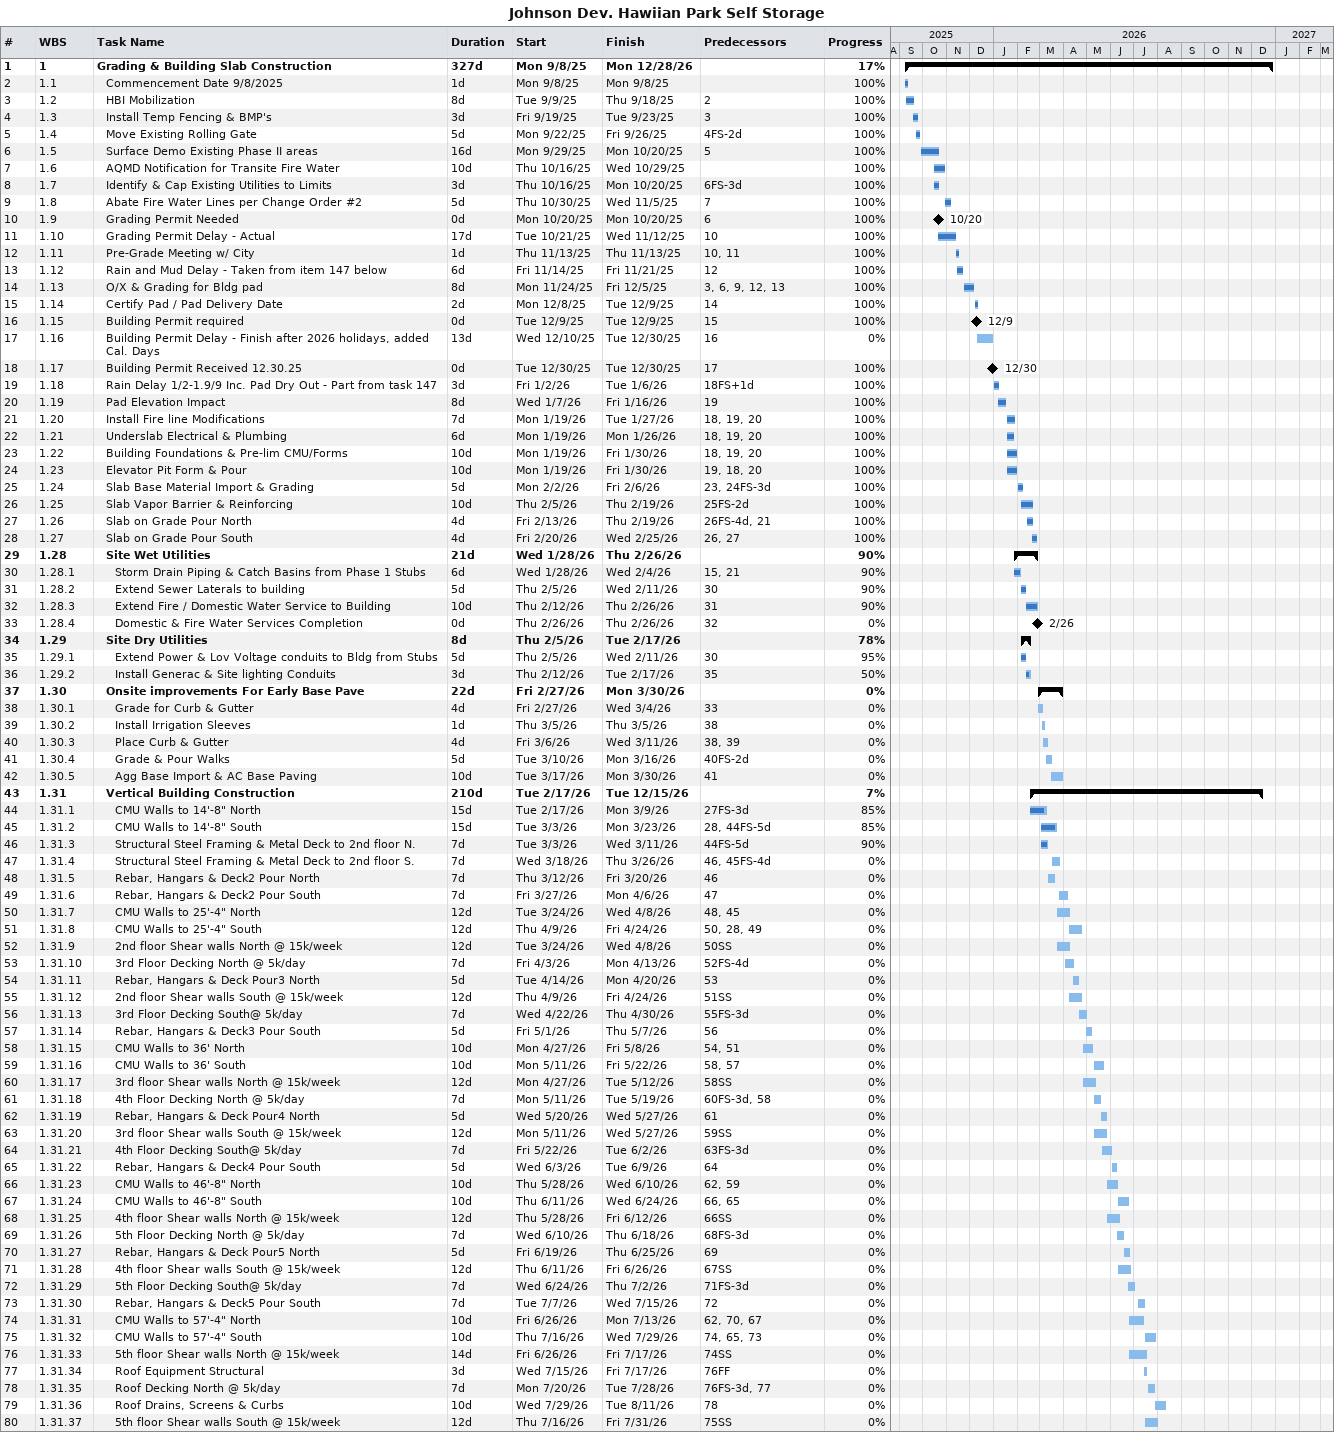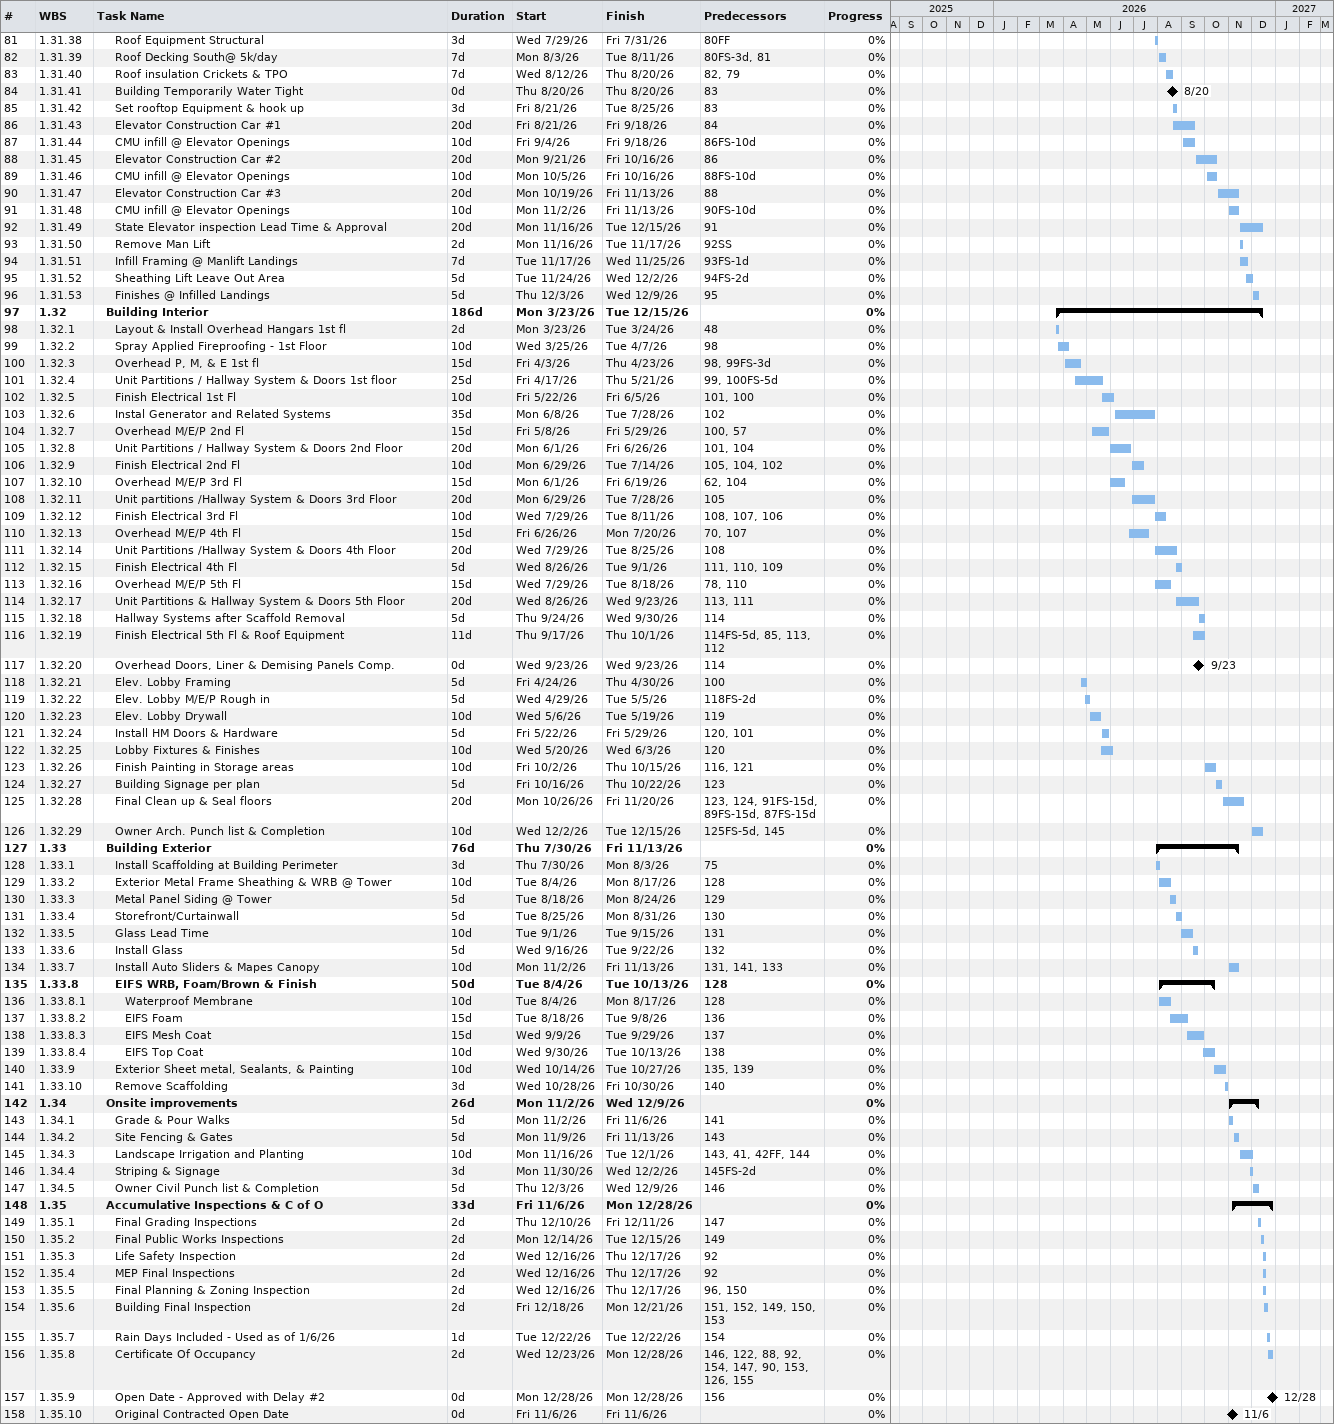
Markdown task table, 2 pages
Johnson Dev. Hawiian Park Self Storage

| ID | WBS | Task | Duration | Start | Finish | Predecessors | % complete |
|---|---|---|---|---|---|---|---|
| 1 | 1 | **Grading & Building Slab Construction** | 327d | 2025-09-08 | 2026-12-28 |  | 17 |
| 2 | 1.1 | Commencement Date 9/8/2025 | 1d | 2025-09-08 | 2025-09-08 |  | 100 |
| 3 | 1.2 | HBI Mobilization | 8d | 2025-09-09 | 2025-09-18 | 2 | 100 |
| 4 | 1.3 | Install Temp Fencing & BMP's | 3d | 2025-09-19 | 2025-09-23 | 3 | 100 |
| 5 | 1.4 | Move Existing Rolling Gate | 5d | 2025-09-22 | 2025-09-26 | 4FS-2d | 100 |
| 6 | 1.5 | Surface Demo Existing Phase II areas | 16d | 2025-09-29 | 2025-10-20 | 5 | 100 |
| 7 | 1.6 | AQMD Notification for Transite Fire Water | 10d | 2025-10-16 | 2025-10-29 |  | 100 |
| 8 | 1.7 | Identify & Cap Existing Utilities to Limits | 3d | 2025-10-16 | 2025-10-20 | 6FS-3d | 100 |
| 9 | 1.8 | Abate Fire Water Lines per Change Order #2 | 5d | 2025-10-30 | 2025-11-05 | 7 | 100 |
| 10 | 1.9 | Grading Permit Needed | 0d | 2025-10-20 | 2025-10-20 | 6 | 100 |
| 11 | 1.10 | Grading Permit Delay - Actual | 17d | 2025-10-21 | 2025-11-12 | 10 | 100 |
| 12 | 1.11 | Pre-Grade Meeting w/ City | 1d | 2025-11-13 | 2025-11-13 | 10, 11 | 100 |
| 13 | 1.12 | Rain and Mud Delay - Taken from item 147 below | 6d | 2025-11-14 | 2025-11-21 | 12 | 100 |
| 14 | 1.13 | O/X & Grading for Bldg pad | 8d | 2025-11-24 | 2025-12-05 | 3, 6, 9, 12, 13 | 100 |
| 15 | 1.14 | Certify Pad / Pad Delivery Date | 2d | 2025-12-08 | 2025-12-09 | 14 | 100 |
| 16 | 1.15 | Building Permit required | 0d | 2025-12-09 | 2025-12-09 | 15 | 100 |
| 17 | 1.16 | Building Permit Delay - Finish after 2026 holidays, added Cal. Days | 13d | 2025-12-10 | 2025-12-30 | 16 | 0 |
| 18 | 1.17 | Building Permit Received 12.30.25 | 0d | 2025-12-30 | 2025-12-30 | 17 | 100 |
| 19 | 1.18 | Rain Delay 1/2-1.9/9 Inc. Pad Dry Out - Part from task 147 | 3d | 2026-01-02 | 2026-01-06 | 18FS+1d | 100 |
| 20 | 1.19 | Pad Elevation Impact | 8d | 2026-01-07 | 2026-01-16 | 19 | 100 |
| 21 | 1.20 | Install Fire line Modifications | 7d | 2026-01-19 | 2026-01-27 | 18, 19, 20 | 100 |
| 22 | 1.21 | Underslab Electrical & Plumbing | 6d | 2026-01-19 | 2026-01-26 | 18, 19, 20 | 100 |
| 23 | 1.22 | Building Foundations & Pre-lim CMU/Forms | 10d | 2026-01-19 | 2026-01-30 | 18, 19, 20 | 100 |
| 24 | 1.23 | Elevator Pit Form & Pour | 10d | 2026-01-19 | 2026-01-30 | 19, 18, 20 | 100 |
| 25 | 1.24 | Slab Base Material Import & Grading | 5d | 2026-02-02 | 2026-02-06 | 23, 24FS-3d | 100 |
| 26 | 1.25 | Slab Vapor Barrier & Reinforcing | 10d | 2026-02-05 | 2026-02-19 | 25FS-2d | 100 |
| 27 | 1.26 | Slab on Grade Pour North | 4d | 2026-02-13 | 2026-02-19 | 26FS-4d, 21 | 100 |
| 28 | 1.27 | Slab on Grade Pour South | 4d | 2026-02-20 | 2026-02-25 | 26, 27 | 100 |
| 29 | 1.28 | **Site Wet Utilities** | 21d | 2026-01-28 | 2026-02-26 |  | 90 |
| 30 | 1.28.1 | Storm Drain Piping & Catch Basins from Phase 1 Stubs | 6d | 2026-01-28 | 2026-02-04 | 15, 21 | 90 |
| 31 | 1.28.2 | Extend Sewer Laterals to building | 5d | 2026-02-05 | 2026-02-11 | 30 | 90 |
| 32 | 1.28.3 | Extend Fire / Domestic Water Service to Building | 10d | 2026-02-12 | 2026-02-26 | 31 | 90 |
| 33 | 1.28.4 | Domestic & Fire Water Services Completion | 0d | 2026-02-26 | 2026-02-26 | 32 | 0 |
| 34 | 1.29 | **Site Dry Utilities** | 8d | 2026-02-05 | 2026-02-17 |  | 78 |
| 35 | 1.29.1 | Extend Power & Lov Voltage conduits to Bldg from Stubs | 5d | 2026-02-05 | 2026-02-11 | 30 | 95 |
| 36 | 1.29.2 | Install Generac & Site lighting Conduits | 3d | 2026-02-12 | 2026-02-17 | 35 | 50 |
| 37 | 1.30 | **Onsite improvements For Early Base Pave** | 22d | 2026-02-27 | 2026-03-30 |  | 0 |
| 38 | 1.30.1 | Grade for Curb & Gutter | 4d | 2026-02-27 | 2026-03-04 | 33 | 0 |
| 39 | 1.30.2 | Install Irrigation Sleeves | 1d | 2026-03-05 | 2026-03-05 | 38 | 0 |
| 40 | 1.30.3 | Place Curb & Gutter | 4d | 2026-03-06 | 2026-03-11 | 38, 39 | 0 |
| 41 | 1.30.4 | Grade & Pour Walks | 5d | 2026-03-10 | 2026-03-16 | 40FS-2d | 0 |
| 42 | 1.30.5 | Agg Base Import & AC Base Paving | 10d | 2026-03-17 | 2026-03-30 | 41 | 0 |
| 43 | 1.31 | **Vertical Building Construction** | 210d | 2026-02-17 | 2026-12-15 |  | 7 |
| 44 | 1.31.1 | CMU Walls to 14'-8" North | 15d | 2026-02-17 | 2026-03-09 | 27FS-3d | 85 |
| 45 | 1.31.2 | CMU Walls to 14'-8" South | 15d | 2026-03-03 | 2026-03-23 | 28, 44FS-5d | 85 |
| 46 | 1.31.3 | Structural Steel Framing & Metal Deck to 2nd floor N. | 7d | 2026-03-03 | 2026-03-11 | 44FS-5d | 90 |
| 47 | 1.31.4 | Structural Steel Framing & Metal Deck to 2nd floor S. | 7d | 2026-03-18 | 2026-03-26 | 46, 45FS-4d | 0 |
| 48 | 1.31.5 | Rebar, Hangars & Deck2 Pour North | 7d | 2026-03-12 | 2026-03-20 | 46 | 0 |
| 49 | 1.31.6 | Rebar, Hangars & Deck2 Pour South | 7d | 2026-03-27 | 2026-04-06 | 47 | 0 |
| 50 | 1.31.7 | CMU Walls to 25'-4" North | 12d | 2026-03-24 | 2026-04-08 | 48, 45 | 0 |
| 51 | 1.31.8 | CMU Walls to 25'-4" South | 12d | 2026-04-09 | 2026-04-24 | 50, 28, 49 | 0 |
| 52 | 1.31.9 | 2nd floor Shear walls North @ 15k/week | 12d | 2026-03-24 | 2026-04-08 | 50SS | 0 |
| 53 | 1.31.10 | 3rd Floor Decking North @ 5k/day | 7d | 2026-04-03 | 2026-04-13 | 52FS-4d | 0 |
| 54 | 1.31.11 | Rebar, Hangars & Deck Pour3 North | 5d | 2026-04-14 | 2026-04-20 | 53 | 0 |
| 55 | 1.31.12 | 2nd floor Shear walls South @ 15k/week | 12d | 2026-04-09 | 2026-04-24 | 51SS | 0 |
| 56 | 1.31.13 | 3rd Floor Decking South@ 5k/day | 7d | 2026-04-22 | 2026-04-30 | 55FS-3d | 0 |
| 57 | 1.31.14 | Rebar, Hangars & Deck3 Pour South | 5d | 2026-05-01 | 2026-05-07 | 56 | 0 |
| 58 | 1.31.15 | CMU Walls to 36' North | 10d | 2026-04-27 | 2026-05-08 | 54, 51 | 0 |
| 59 | 1.31.16 | CMU Walls to 36' South | 10d | 2026-05-11 | 2026-05-22 | 58, 57 | 0 |
| 60 | 1.31.17 | 3rd floor Shear walls North @ 15k/week | 12d | 2026-04-27 | 2026-05-12 | 58SS | 0 |
| 61 | 1.31.18 | 4th Floor Decking North @ 5k/day | 7d | 2026-05-11 | 2026-05-19 | 60FS-3d, 58 | 0 |
| 62 | 1.31.19 | Rebar, Hangars & Deck Pour4 North | 5d | 2026-05-20 | 2026-05-27 | 61 | 0 |
| 63 | 1.31.20 | 3rd floor Shear walls South @ 15k/week | 12d | 2026-05-11 | 2026-05-27 | 59SS | 0 |
| 64 | 1.31.21 | 4th Floor Decking South@ 5k/day | 7d | 2026-05-22 | 2026-06-02 | 63FS-3d | 0 |
| 65 | 1.31.22 | Rebar, Hangars & Deck4 Pour South | 5d | 2026-06-03 | 2026-06-09 | 64 | 0 |
| 66 | 1.31.23 | CMU Walls to 46'-8" North | 10d | 2026-05-28 | 2026-06-10 | 62, 59 | 0 |
| 67 | 1.31.24 | CMU Walls to 46'-8" South | 10d | 2026-06-11 | 2026-06-24 | 66, 65 | 0 |
| 68 | 1.31.25 | 4th floor Shear walls North @ 15k/week | 12d | 2026-05-28 | 2026-06-12 | 66SS | 0 |
| 69 | 1.31.26 | 5th Floor Decking North @ 5k/day | 7d | 2026-06-10 | 2026-06-18 | 68FS-3d | 0 |
| 70 | 1.31.27 | Rebar, Hangars & Deck Pour5 North | 5d | 2026-06-19 | 2026-06-25 | 69 | 0 |
| 71 | 1.31.28 | 4th floor Shear walls South @ 15k/week | 12d | 2026-06-11 | 2026-06-26 | 67SS | 0 |
| 72 | 1.31.29 | 5th Floor Decking South@ 5k/day | 7d | 2026-06-24 | 2026-07-02 | 71FS-3d | 0 |
| 73 | 1.31.30 | Rebar, Hangars & Deck5 Pour South | 7d | 2026-07-07 | 2026-07-15 | 72 | 0 |
| 74 | 1.31.31 | CMU Walls to 57'-4" North | 10d | 2026-06-26 | 2026-07-13 | 62, 70, 67 | 0 |
| 75 | 1.31.32 | CMU Walls to 57'-4" South | 10d | 2026-07-16 | 2026-07-29 | 74, 65, 73 | 0 |
| 76 | 1.31.33 | 5th floor Shear walls North @ 15k/week | 14d | 2026-06-26 | 2026-07-17 | 74SS | 0 |
| 77 | 1.31.34 | Roof Equipment Structural | 3d | 2026-07-15 | 2026-07-17 | 76FF | 0 |
| 78 | 1.31.35 | Roof Decking North @ 5k/day | 7d | 2026-07-20 | 2026-07-28 | 76FS-3d, 77 | 0 |
| 79 | 1.31.36 | Roof Drains, Screens & Curbs | 10d | 2026-07-29 | 2026-08-11 | 78 | 0 |
| 80 | 1.31.37 | 5th floor Shear walls South @ 15k/week | 12d | 2026-07-16 | 2026-07-31 | 75SS | 0 |
| 81 | 1.31.38 | Roof Equipment Structural | 3d | 2026-07-29 | 2026-07-31 | 80FF | 0 |
| 82 | 1.31.39 | Roof Decking South@ 5k/day | 7d | 2026-08-03 | 2026-08-11 | 80FS-3d, 81 | 0 |
| 83 | 1.31.40 | Roof insulation Crickets & TPO | 7d | 2026-08-12 | 2026-08-20 | 82, 79 | 0 |
| 84 | 1.31.41 | Building Temporarily Water Tight | 0d | 2026-08-20 | 2026-08-20 | 83 | 0 |
| 85 | 1.31.42 | Set rooftop Equipment & hook up | 3d | 2026-08-21 | 2026-08-25 | 83 | 0 |
| 86 | 1.31.43 | Elevator Construction Car #1 | 20d | 2026-08-21 | 2026-09-18 | 84 | 0 |
| 87 | 1.31.44 | CMU infill @ Elevator Openings | 10d | 2026-09-04 | 2026-09-18 | 86FS-10d | 0 |
| 88 | 1.31.45 | Elevator Construction Car #2 | 20d | 2026-09-21 | 2026-10-16 | 86 | 0 |
| 89 | 1.31.46 | CMU infill @ Elevator Openings | 10d | 2026-10-05 | 2026-10-16 | 88FS-10d | 0 |
| 90 | 1.31.47 | Elevator Construction Car #3 | 20d | 2026-10-19 | 2026-11-13 | 88 | 0 |
| 91 | 1.31.48 | CMU infill @ Elevator Openings | 10d | 2026-11-02 | 2026-11-13 | 90FS-10d | 0 |
| 92 | 1.31.49 | State Elevator inspection Lead Time & Approval | 20d | 2026-11-16 | 2026-12-15 | 91 | 0 |
| 93 | 1.31.50 | Remove Man Lift | 2d | 2026-11-16 | 2026-11-17 | 92SS | 0 |
| 94 | 1.31.51 | Infill Framing @ Manlift Landings | 7d | 2026-11-17 | 2026-11-25 | 93FS-1d | 0 |
| 95 | 1.31.52 | Sheathing Lift Leave Out Area | 5d | 2026-11-24 | 2026-12-02 | 94FS-2d | 0 |
| 96 | 1.31.53 | Finishes @ Infilled Landings | 5d | 2026-12-03 | 2026-12-09 | 95 | 0 |
| 97 | 1.32 | **Building Interior** | 186d | 2026-03-23 | 2026-12-15 |  | 0 |
| 98 | 1.32.1 | Layout & Install Overhead Hangars 1st fl | 2d | 2026-03-23 | 2026-03-24 | 48 | 0 |
| 99 | 1.32.2 | Spray Applied Fireproofing - 1st Floor | 10d | 2026-03-25 | 2026-04-07 | 98 | 0 |
| 100 | 1.32.3 | Overhead P, M, & E 1st fl | 15d | 2026-04-03 | 2026-04-23 | 98, 99FS-3d | 0 |
| 101 | 1.32.4 | Unit Partitions / Hallway System & Doors 1st floor | 25d | 2026-04-17 | 2026-05-21 | 99, 100FS-5d | 0 |
| 102 | 1.32.5 | Finish Electrical 1st Fl | 10d | 2026-05-22 | 2026-06-05 | 101, 100 | 0 |
| 103 | 1.32.6 | Instal Generator and Related Systems | 35d | 2026-06-08 | 2026-07-28 | 102 | 0 |
| 104 | 1.32.7 | Overhead M/E/P 2nd Fl | 15d | 2026-05-08 | 2026-05-29 | 100, 57 | 0 |
| 105 | 1.32.8 | Unit Partitions / Hallway System & Doors 2nd Floor | 20d | 2026-06-01 | 2026-06-26 | 101, 104 | 0 |
| 106 | 1.32.9 | Finish Electrical 2nd Fl | 10d | 2026-06-29 | 2026-07-14 | 105, 104, 102 | 0 |
| 107 | 1.32.10 | Overhead M/E/P 3rd Fl | 15d | 2026-06-01 | 2026-06-19 | 62, 104 | 0 |
| 108 | 1.32.11 | Unit partitions /Hallway System & Doors 3rd Floor | 20d | 2026-06-29 | 2026-07-28 | 105 | 0 |
| 109 | 1.32.12 | Finish Electrical 3rd Fl | 10d | 2026-07-29 | 2026-08-11 | 108, 107, 106 | 0 |
| 110 | 1.32.13 | Overhead M/E/P 4th Fl | 15d | 2026-06-26 | 2026-07-20 | 70, 107 | 0 |
| 111 | 1.32.14 | Unit Partitions /Hallway System & Doors 4th Floor | 20d | 2026-07-29 | 2026-08-25 | 108 | 0 |
| 112 | 1.32.15 | Finish Electrical 4th Fl | 5d | 2026-08-26 | 2026-09-01 | 111, 110, 109 | 0 |
| 113 | 1.32.16 | Overhead M/E/P 5th Fl | 15d | 2026-07-29 | 2026-08-18 | 78, 110 | 0 |
| 114 | 1.32.17 | Unit Partitions & Hallway System & Doors 5th Floor | 20d | 2026-08-26 | 2026-09-23 | 113, 111 | 0 |
| 115 | 1.32.18 | Hallway Systems after Scaffold Removal | 5d | 2026-09-24 | 2026-09-30 | 114 | 0 |
| 116 | 1.32.19 | Finish Electrical 5th Fl & Roof Equipment | 11d | 2026-09-17 | 2026-10-01 | 114FS-5d, 85, 113, 112 | 0 |
| 117 | 1.32.20 | Overhead Doors, Liner & Demising Panels Comp. | 0d | 2026-09-23 | 2026-09-23 | 114 | 0 |
| 118 | 1.32.21 | Elev. Lobby Framing | 5d | 2026-04-24 | 2026-04-30 | 100 | 0 |
| 119 | 1.32.22 | Elev. Lobby M/E/P Rough in | 5d | 2026-04-29 | 2026-05-05 | 118FS-2d | 0 |
| 120 | 1.32.23 | Elev. Lobby Drywall | 10d | 2026-05-06 | 2026-05-19 | 119 | 0 |
| 121 | 1.32.24 | Install HM Doors & Hardware | 5d | 2026-05-22 | 2026-05-29 | 120, 101 | 0 |
| 122 | 1.32.25 | Lobby Fixtures & Finishes | 10d | 2026-05-20 | 2026-06-03 | 120 | 0 |
| 123 | 1.32.26 | Finish Painting in Storage areas | 10d | 2026-10-02 | 2026-10-15 | 116, 121 | 0 |
| 124 | 1.32.27 | Building Signage per plan | 5d | 2026-10-16 | 2026-10-22 | 123 | 0 |
| 125 | 1.32.28 | Final Clean up & Seal floors | 20d | 2026-10-26 | 2026-11-20 | 123, 124, 91FS-15d, 89FS-15d, 87FS-15d | 0 |
| 126 | 1.32.29 | Owner Arch. Punch list & Completion | 10d | 2026-12-02 | 2026-12-15 | 125FS-5d, 145 | 0 |
| 127 | 1.33 | **Building Exterior** | 76d | 2026-07-30 | 2026-11-13 |  | 0 |
| 128 | 1.33.1 | Install Scaffolding at Building Perimeter | 3d | 2026-07-30 | 2026-08-03 | 75 | 0 |
| 129 | 1.33.2 | Exterior Metal Frame Sheathing & WRB @ Tower | 10d | 2026-08-04 | 2026-08-17 | 128 | 0 |
| 130 | 1.33.3 | Metal Panel Siding @ Tower | 5d | 2026-08-18 | 2026-08-24 | 129 | 0 |
| 131 | 1.33.4 | Storefront/Curtainwall | 5d | 2026-08-25 | 2026-08-31 | 130 | 0 |
| 132 | 1.33.5 | Glass Lead Time | 10d | 2026-09-01 | 2026-09-15 | 131 | 0 |
| 133 | 1.33.6 | Install Glass | 5d | 2026-09-16 | 2026-09-22 | 132 | 0 |
| 134 | 1.33.7 | Install Auto Sliders & Mapes Canopy | 10d | 2026-11-02 | 2026-11-13 | 131, 141, 133 | 0 |
| 135 | 1.33.8 | **EIFS WRB, Foam/Brown & Finish** | 50d | 2026-08-04 | 2026-10-13 | 128 | 0 |
| 136 | 1.33.8.1 | Waterproof Membrane | 10d | 2026-08-04 | 2026-08-17 | 128 | 0 |
| 137 | 1.33.8.2 | EIFS Foam | 15d | 2026-08-18 | 2026-09-08 | 136 | 0 |
| 138 | 1.33.8.3 | EIFS Mesh Coat | 15d | 2026-09-09 | 2026-09-29 | 137 | 0 |
| 139 | 1.33.8.4 | EIFS Top Coat | 10d | 2026-09-30 | 2026-10-13 | 138 | 0 |
| 140 | 1.33.9 | Exterior Sheet metal, Sealants, & Painting | 10d | 2026-10-14 | 2026-10-27 | 135, 139 | 0 |
| 141 | 1.33.10 | Remove Scaffolding | 3d | 2026-10-28 | 2026-10-30 | 140 | 0 |
| 142 | 1.34 | **Onsite improvements** | 26d | 2026-11-02 | 2026-12-09 |  | 0 |
| 143 | 1.34.1 | Grade & Pour Walks | 5d | 2026-11-02 | 2026-11-06 | 141 | 0 |
| 144 | 1.34.2 | Site Fencing & Gates | 5d | 2026-11-09 | 2026-11-13 | 143 | 0 |
| 145 | 1.34.3 | Landscape Irrigation and Planting | 10d | 2026-11-16 | 2026-12-01 | 143, 41, 42FF, 144 | 0 |
| 146 | 1.34.4 | Striping & Signage | 3d | 2026-11-30 | 2026-12-02 | 145FS-2d | 0 |
| 147 | 1.34.5 | Owner Civil Punch list & Completion | 5d | 2026-12-03 | 2026-12-09 | 146 | 0 |
| 148 | 1.35 | **Accumulative Inspections & C of O** | 33d | 2026-11-06 | 2026-12-28 |  | 0 |
| 149 | 1.35.1 | Final Grading Inspections | 2d | 2026-12-10 | 2026-12-11 | 147 | 0 |
| 150 | 1.35.2 | Final Public Works Inspections | 2d | 2026-12-14 | 2026-12-15 | 149 | 0 |
| 151 | 1.35.3 | Life Safety Inspection | 2d | 2026-12-16 | 2026-12-17 | 92 | 0 |
| 152 | 1.35.4 | MEP Final Inspections | 2d | 2026-12-16 | 2026-12-17 | 92 | 0 |
| 153 | 1.35.5 | Final Planning & Zoning Inspection | 2d | 2026-12-16 | 2026-12-17 | 96, 150 | 0 |
| 154 | 1.35.6 | Building Final Inspection | 2d | 2026-12-18 | 2026-12-21 | 151, 152, 149, 150, 153 | 0 |
| 155 | 1.35.7 | Rain Days Included - Used as of 1/6/26 | 1d | 2026-12-22 | 2026-12-22 | 154 | 0 |
| 156 | 1.35.8 | Certificate Of Occupancy | 2d | 2026-12-23 | 2026-12-28 | 146, 122, 88, 92, 154, 147, 90, 153, 126, 155 | 0 |
| 157 | 1.35.9 | Open Date - Approved with Delay #2 | 0d | 2026-12-28 | 2026-12-28 | 156 | 0 |
| 158 | 1.35.10 | Original Contracted Open Date | 0d | 2026-11-06 | 2026-11-06 |  | 0 |
